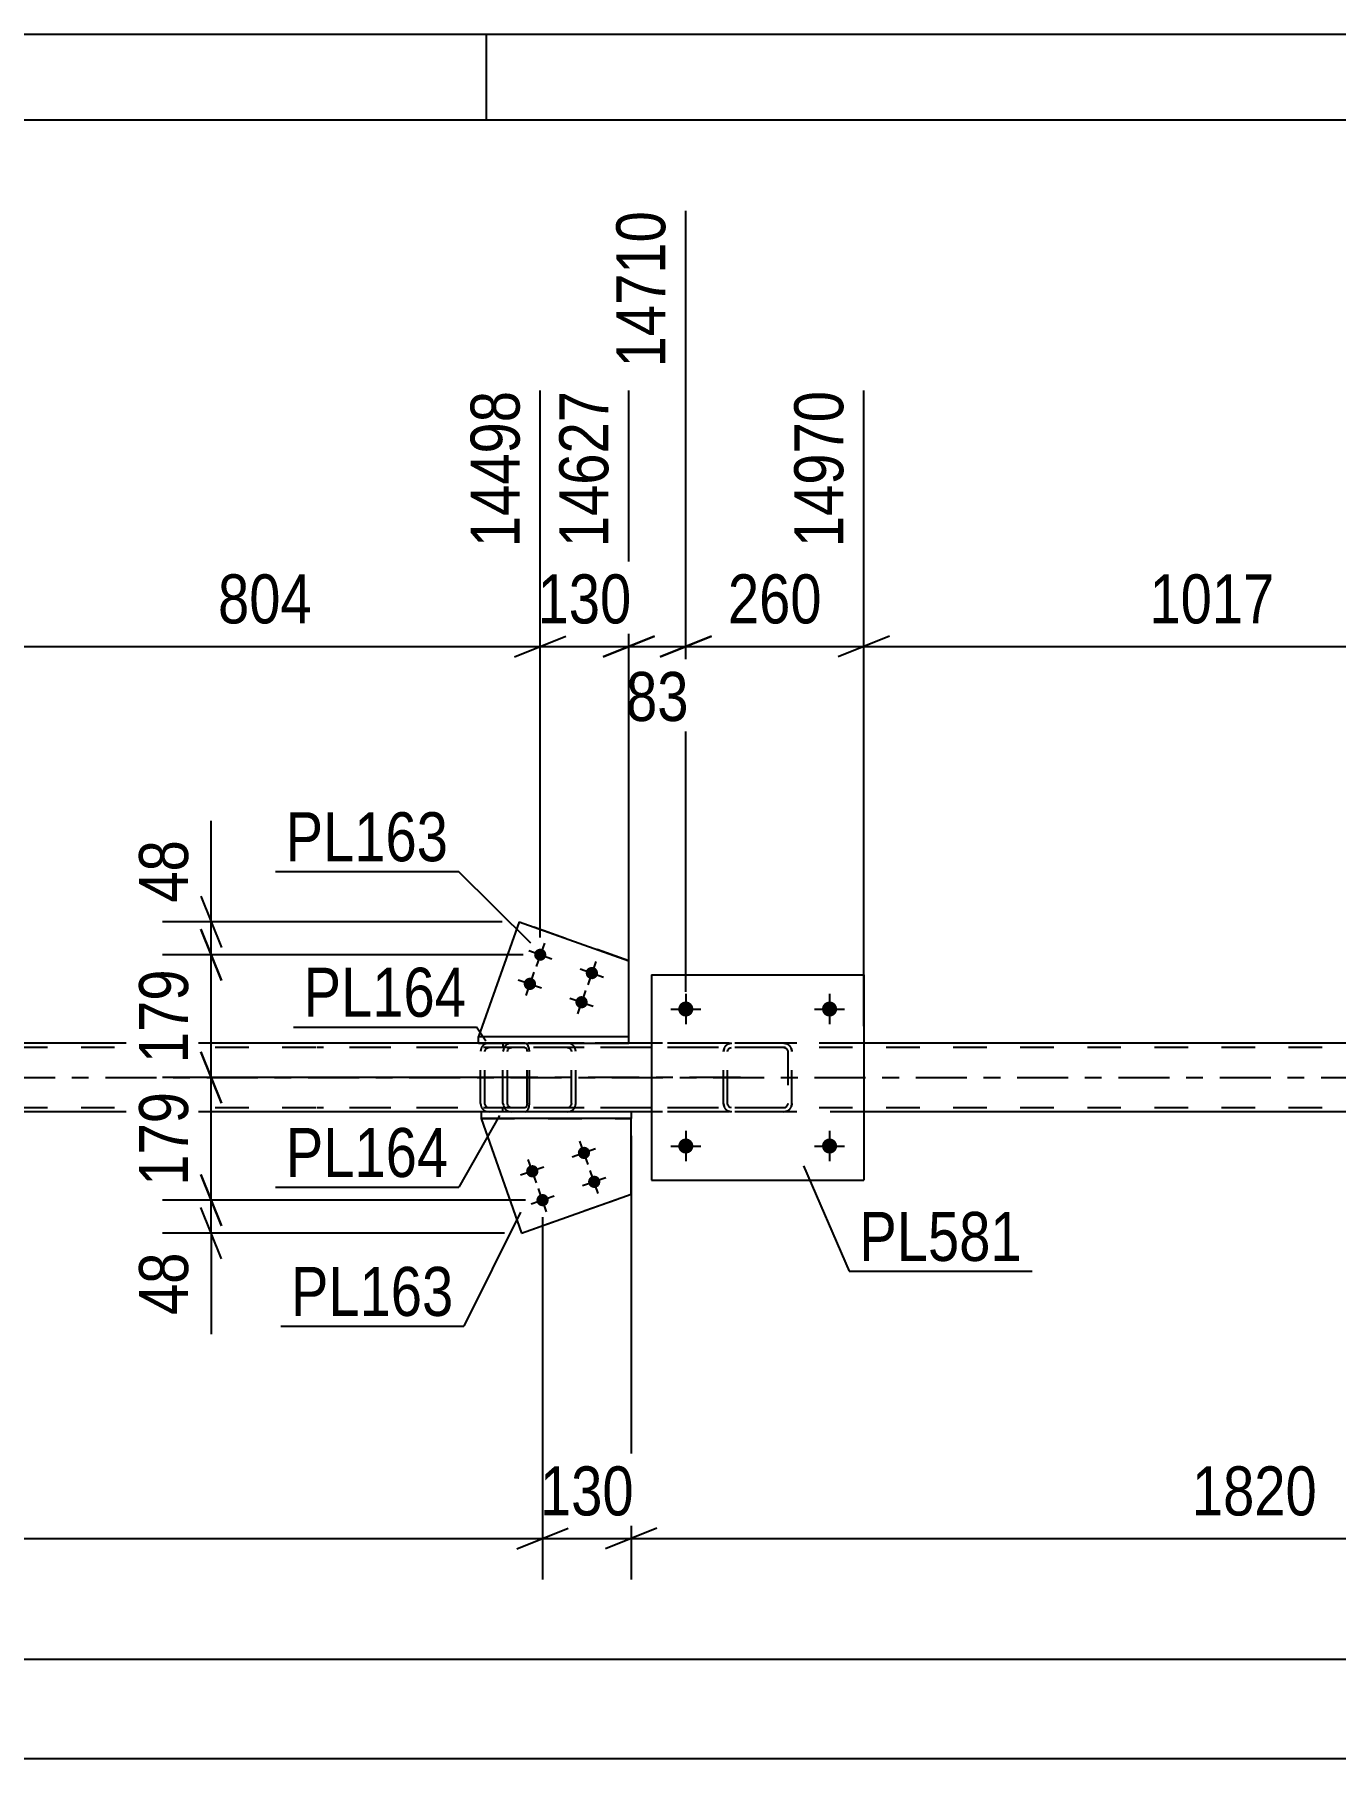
# Model space of a CAD drawing. Header units: millimetres. Extents: x 0 to 841, y 0 to 594.
# Drawn here: x 604.6 to 680.6, y 493.3 to 594 of the extents above; entities that cross this region are included whole.
import ezdxf

# ---------------------------------------------------------------- set-up
doc = ezdxf.new("R2010")
doc.units = ezdxf.units.MM
doc.linetypes.add('DXK_LINE_DOT2', pattern=[3.9198, 1.9599, -1.9599])
doc.linetypes.add('DXK_LINE_DOT3', pattern=[5.9187, 2.979, -0.9799, 0.9799, -0.9799])
doc.styles.add('Arial Narrow', font='ARIALN.TTF', dxfattribs={"height": 0.2})

# ---------------------------------------------------------------- blocks, each defined once
blk = doc.blocks.new('Unknown-122568611-1133')
at = {"color": 5, "linetype": 'Continuous'}
for p, q in [((841, 594), (0, 594)), ((631, 589), (631, 594)), ((836, 589), (5, 589))]:
    blk.add_line(p, q, dxfattribs=at)
blk = doc.blocks.new('Bolt-122568611-3882 - 3869')
at = {"linetype": 'Continuous'}
for points in [[(636.36, 528.57, -1), (637.04, 528.81, -1)], [(633.34, 527.5, -1), (634.02, 527.74, -1)], [(636.96, 526.88, -1), (637.64, 527.12, -1)], [(633.94, 525.81, -1), (634.62, 526.05, -1)]]:
    blk.add_hatch(color=1, dxfattribs=at).paths.add_polyline_path(points)
at = {"color": 1, "linetype": 'Continuous'}
for p, q in [((637.38, 528.93), (636.02, 528.45)), ((636.94, 528.01), (636.46, 529.37)), ((634.36, 527.86), (633, 527.38)), ((633.92, 526.94), (633.44, 528.3)), ((637.54, 526.32), (637.06, 527.67)), ((634.52, 525.25), (634.04, 526.61)), ((637.98, 527.24), (636.62, 526.76)), ((634.96, 526.17), (633.61, 525.69))]:
    blk.add_line(p, q, dxfattribs=at)
blk = doc.blocks.new('Part-122568611-3887 - 3869')
at = {"color": 2, "linetype": 'Continuous'}
for p, q in [((639.46, 531.09), (630.69, 531.09)), ((630.69, 531.09), (630.69, 530.69)), ((639.46, 530.69), (630.69, 530.69)), ((639.46, 531.09), (639.46, 530.69))]:
    blk.add_line(p, q, dxfattribs=at)
blk = doc.blocks.new('Part-122568611-3999 - 3869')
at = {"color": 7, "linetype": 'DXK_LINE_DOT2'}
for p, q in [((632.01, 534.78), (631.97, 534.61)), ((631.97, 531.57), (631.97, 534.61)), ((632.01, 534.79), (632.01, 534.78)), ((632.23, 534.61), (632.25, 534.7)), ((632.23, 531.57), (632.23, 534.61)), ((632.25, 534.7), (632.3, 534.78)), ((632.48, 535.09), (632.29, 535.05)), ((632.3, 534.78), (632.38, 534.83)), ((632.38, 534.83), (632.48, 534.85)), ((647.47, 535.09), (632.48, 535.09)), ((647.47, 534.85), (632.48, 534.85)), ((635.91, 535.05), (635.72, 535.09)), ((635.72, 534.85), (635.81, 534.83)), ((635.81, 534.83), (635.9, 534.78)), ((635.9, 534.78), (635.95, 534.7)), ((635.95, 534.7), (635.97, 534.61)), ((635.97, 531.57), (635.97, 534.61)), ((636.19, 534.78), (636.19, 534.79)), ((636.23, 534.61), (636.19, 534.78)), ((636.23, 531.57), (636.23, 534.61)), ((631.97, 531.57), (631.99, 531.48)), ((632.25, 531.48), (632.23, 531.57)), ((635.97, 531.57), (635.95, 531.48)), ((636.21, 531.48), (636.23, 531.57)), ((631.99, 531.48), (632.01, 531.39)), ((632.3, 531.4), (632.25, 531.48)), ((632.29, 531.13), (632.48, 531.09)), ((632.38, 531.35), (632.3, 531.4)), ((632.48, 531.33), (632.38, 531.35)), ((647.47, 531.33), (632.48, 531.33)), ((647.47, 531.09), (632.48, 531.09)), ((635.81, 531.35), (635.72, 531.33)), ((635.72, 531.09), (635.91, 531.13)), ((635.9, 531.4), (635.81, 531.35)), ((635.95, 531.48), (635.9, 531.4)), ((636.19, 531.39), (636.21, 531.48))]:
    blk.add_line(p, q, dxfattribs=at)
at = {"color": 7, "linetype": 'DXK_LINE_DOT3'}
blk.add_line((645.85, 533.09), (630.68, 533.09), dxfattribs=at)
at = {"color": 7, "linetype": 'DXK_LINE_DOT2'}
for centre, start, end in [((632.46, 534.59), 110.7583, 155.68), ((635.74, 534.59), 24.32, 69.2417), ((632.46, 531.59), 204.32, 249.2417), ((635.74, 531.59), 290.7583, 335.68)]:
    blk.add_arc(centre, 0.496, start, end, dxfattribs=at)
blk = doc.blocks.new('Bolt-122568611-3871 - 3869')
at = {"linetype": 'Continuous'}
for points in [[(634.48, 540.14, -1), (633.81, 540.38, -1)], [(633.88, 538.44, -1), (633.2, 538.68, -1)], [(637.5, 539.07, -1), (636.82, 539.31, -1)], [(636.9, 537.37, -1), (636.22, 537.61, -1)]]:
    blk.add_hatch(color=1, dxfattribs=at).paths.add_polyline_path(points)
at = {"color": 1, "linetype": 'Continuous'}
for p, q in [((634.39, 540.93), (633.9, 539.58)), ((633.47, 540.5), (634.82, 540.02)), ((637.4, 539.87), (636.92, 538.51)), ((632.86, 538.8), (634.22, 538.32)), ((633.78, 539.24), (633.3, 537.88)), ((636.48, 539.43), (637.84, 538.95)), ((635.88, 537.73), (637.24, 537.25)), ((636.8, 538.17), (636.32, 536.81))]:
    blk.add_line(p, q, dxfattribs=at)
blk = doc.blocks.new('Part-122568611-3876 - 3869')
at = {"color": 2, "linetype": 'Continuous'}
for p, q in [((630.54, 535.09), (630.54, 535.49)), ((630.54, 535.49), (639.32, 535.49)), ((630.54, 535.09), (639.32, 535.09)), ((639.32, 535.09), (639.32, 535.49))]:
    blk.add_line(p, q, dxfattribs=at)
blk = doc.blocks.new('Part-122568611-3881 - 3869')
at = {"color": 2, "linetype": 'Continuous'}
for p, q in [((632.92, 542.18), (630.54, 535.49)), ((632.92, 542.18), (639.32, 539.9)), ((639.32, 535.49), (639.32, 539.9))]:
    blk.add_line(p, q, dxfattribs=at)
at = {"color": 7, "linetype": 'DXK_LINE_DOT2'}
for p, q in [((639.32, 539.9), (632.92, 542.18)), ((630.54, 535.49), (639.32, 535.49)), ((630.54, 535.49), (639.32, 535.49))]:
    blk.add_line(p, q, dxfattribs=at)
blk = doc.blocks.new('Part-122568611-3892 - 3869')
at = {"color": 2, "linetype": 'Continuous'}
for p, q in [((630.69, 530.69), (633.06, 524.01)), ((639.46, 526.28), (639.46, 530.69)), ((633.06, 524.01), (639.46, 526.28))]:
    blk.add_line(p, q, dxfattribs=at)
at = {"color": 7, "linetype": 'DXK_LINE_DOT2'}
for p, q in [((630.69, 530.69), (639.46, 530.69)), ((630.69, 530.69), (639.46, 530.69)), ((633.06, 524.01), (639.46, 526.28))]:
    blk.add_line(p, q, dxfattribs=at)
blk = doc.blocks.new('Part-122568611-4022 - 3869')
at = {"color": 7, "linetype": 'DXK_LINE_DOT2'}
for p, q in [((754.31, 534.85), (111.57, 534.85)), ((754.31, 535.09), (129.85, 535.09)), ((639.32, 535.09), (630.54, 535.09)), ((653.05, 535.09), (640.65, 535.09)), ((754.31, 531.33), (111.57, 531.33)), ((639.46, 531.09), (630.69, 531.09)), ((653.05, 531.09), (640.65, 531.09))]:
    blk.add_line(p, q, dxfattribs=at)
at = {"color": 2, "linetype": 'Continuous'}
for p, q in [((630.54, 535.09), (601.97, 535.09)), ((640.65, 535.09), (639.32, 535.09)), ((691.73, 535.09), (653.05, 535.09)), ((630.69, 531.09), (601.97, 531.09)), ((640.65, 531.09), (639.46, 531.09)), ((691.73, 531.09), (653.05, 531.09))]:
    blk.add_line(p, q, dxfattribs=at)
at = {"color": 7, "linetype": 'DXK_LINE_DOT3'}
blk.add_line((111.57, 533.09), (754.31, 533.09), dxfattribs=at)
blk = doc.blocks.new('Part-122568611-3992 - 3869')
at = {"color": 7, "linetype": 'DXK_LINE_DOT2'}
for p, q in [((633.25, 535.09), (621.09, 535.09)), ((633.25, 534.85), (621.09, 534.85)), ((630.69, 534.78), (630.65, 534.61)), ((630.65, 531.57), (630.65, 534.61)), ((630.69, 534.79), (630.69, 534.78)), ((630.9, 534.61), (630.92, 534.7)), ((630.9, 531.57), (630.9, 534.61)), ((630.92, 534.7), (630.98, 534.78)), ((631.16, 535.09), (630.96, 535.05)), ((630.98, 534.78), (631.06, 534.83)), ((631.06, 534.83), (631.16, 534.85)), ((631.97, 535.09), (631.97, 534.85)), ((633.35, 535.05), (633.25, 535.09)), ((633.25, 534.85), (633.3, 534.83)), ((633.3, 534.83), (633.34, 534.78)), ((633.34, 534.78), (633.37, 534.7)), ((633.44, 534.95), (633.35, 535.05)), ((633.37, 534.7), (633.38, 534.61)), ((633.38, 531.57), (633.38, 534.61)), ((633.5, 534.79), (633.44, 534.95)), ((633.52, 534.61), (633.5, 534.79)), ((633.52, 531.57), (633.52, 534.61)), ((630.65, 531.57), (630.67, 531.48)), ((630.92, 531.48), (630.9, 531.57)), ((633.38, 531.57), (633.37, 531.48)), ((633.5, 531.39), (633.52, 531.57)), ((633.25, 531.33), (621.09, 531.33)), ((633.25, 531.09), (621.09, 531.09)), ((630.67, 531.48), (630.69, 531.39)), ((630.98, 531.4), (630.92, 531.48)), ((630.96, 531.13), (631.16, 531.09)), ((631.06, 531.35), (630.98, 531.4)), ((631.16, 531.33), (631.06, 531.35)), ((631.97, 531.09), (631.97, 531.33)), ((633.3, 531.35), (633.25, 531.33)), ((633.25, 531.09), (633.35, 531.13)), ((633.34, 531.4), (633.3, 531.35)), ((633.37, 531.48), (633.34, 531.4)), ((633.35, 531.13), (633.44, 531.23)), ((633.44, 531.23), (633.5, 531.39))]:
    blk.add_line(p, q, dxfattribs=at)
for centre, start, end in [((631.14, 534.6), 111.1941, 156.1506), ((631.14, 531.59), 203.8494, 248.8059)]:
    blk.add_arc(centre, 0.492, start, end, dxfattribs=at)
blk = doc.blocks.new('Part-122568611-4084 - 3869')
at = {"color": 7, "linetype": 'DXK_LINE_DOT2'}
for p, q in [((644.85, 534.61), (644.89, 534.79)), ((644.89, 534.79), (644.85, 534.61)), ((644.85, 531.57), (644.85, 534.61)), ((645.09, 534.61), (645.11, 534.7)), ((645.09, 531.57), (645.09, 534.61)), ((645.11, 534.7), (645.16, 534.78)), ((645.15, 535.05), (645.33, 535.09)), ((645.33, 535.09), (645.15, 535.05)), ((645.16, 534.78), (645.24, 534.83)), ((645.24, 534.83), (645.33, 534.85)), ((648.37, 535.09), (645.33, 535.09)), ((648.37, 534.85), (645.33, 534.85)), ((648.37, 535.09), (648.56, 535.05)), ((648.56, 535.05), (648.37, 535.09)), ((648.37, 534.85), (648.46, 534.83)), ((648.46, 534.83), (648.54, 534.78)), ((648.54, 534.78), (648.59, 534.7)), ((648.59, 534.7), (648.61, 534.61)), ((648.61, 534.61), (648.61, 531.57)), ((648.82, 534.79), (648.85, 534.61)), ((648.85, 534.61), (648.82, 534.79)), ((648.85, 531.57), (648.85, 534.61)), ((644.89, 531.39), (644.85, 531.57)), ((644.85, 531.57), (644.89, 531.39)), ((645.11, 531.48), (645.09, 531.57)), ((648.61, 531.57), (648.59, 531.48)), ((648.85, 531.57), (648.82, 531.39)), ((648.82, 531.39), (648.85, 531.57)), ((645.16, 531.4), (645.11, 531.48)), ((645.33, 531.09), (645.15, 531.13)), ((645.15, 531.13), (645.33, 531.09)), ((645.24, 531.35), (645.16, 531.4)), ((645.33, 531.33), (645.24, 531.35)), ((648.37, 531.33), (645.33, 531.33)), ((648.37, 531.09), (645.33, 531.09)), ((648.46, 531.35), (648.37, 531.33)), ((648.56, 531.13), (648.37, 531.09)), ((648.37, 531.09), (648.56, 531.13)), ((648.54, 531.4), (648.46, 531.35)), ((648.59, 531.48), (648.54, 531.4))]:
    blk.add_line(p, q, dxfattribs=at)
at = {"color": 7, "linetype": 'DXK_LINE_DOT3'}
blk.add_line((646.85, 533.09), (646.85, 533.09), dxfattribs=at)
at = {"color": 7, "linetype": 'DXK_LINE_DOT2'}
for centre, start, end in [((645.33, 534.61), 112.5, 157.5), ((645.33, 534.61), 112.5, 157.5), ((648.37, 534.61), 22.5, 67.5), ((648.37, 534.61), 22.5, 67.5), ((645.33, 531.57), 202.5, 247.5), ((645.33, 531.57), 202.5, 247.5), ((648.37, 531.57), 292.5, 337.5), ((648.37, 531.57), 292.5, 337.5)]:
    blk.add_arc(centre, 0.48, start, end, dxfattribs=at)
blk = doc.blocks.new('Part-122568611-4089 - 3869')
at = {"color": 2, "linetype": 'Continuous'}
for p, q in [((640.65, 539.09), (640.65, 527.09)), ((640.65, 539.09), (653.05, 539.09)), ((653.05, 539.09), (653.05, 527.09)), ((640.65, 527.09), (653.05, 527.09))]:
    blk.add_line(p, q, dxfattribs=at)
blk = doc.blocks.new('Bolt-122568611-4145 - 3869')
at = {"linetype": 'Continuous'}
for points in [[(643.09, 529.09, -1), (642.21, 529.09, -1)], [(651.49, 529.09, -1), (650.61, 529.09, -1)]]:
    blk.add_hatch(color=1, dxfattribs=at).paths.add_polyline_path(points)
at = {"color": 1, "linetype": 'Continuous'}
for p, q in [((642.65, 529.97), (642.65, 528.21)), ((651.05, 529.97), (651.05, 528.21)), ((641.77, 529.09), (643.53, 529.09)), ((650.17, 529.09), (651.93, 529.09))]:
    blk.add_line(p, q, dxfattribs=at)
blk = doc.blocks.new('Bolt-122568611-4146 - 3869')
at = {"linetype": 'Continuous'}
for points in [[(643.09, 537.09, -1), (642.21, 537.09, -1)], [(651.49, 537.09, -1), (650.61, 537.09, -1)]]:
    blk.add_hatch(color=1, dxfattribs=at).paths.add_polyline_path(points)
at = {"color": 1, "linetype": 'Continuous'}
for p, q in [((642.65, 537.97), (642.65, 536.21)), ((651.05, 537.97), (651.05, 536.21)), ((641.77, 537.09), (643.53, 537.09)), ((650.17, 537.09), (651.93, 537.09))]:
    blk.add_line(p, q, dxfattribs=at)
blk = doc.blocks.new('StraightDimension-122568611-4487 - 3869')
at = {"color": 7, "linetype": 'Continuous'}
blk.add_line((69.01, 493.32), (754.95, 493.32), dxfattribs=at)
blk = doc.blocks.new('StraightDimension-122568611-4254 - 3869')
at = {"color": 7, "linetype": 'Continuous'}
for p, q in [((614.32, 534.59), (615.52, 531.59)), ((633.28, 533.09), (612.07, 533.09)), ((614.92, 525.93), (614.92, 533.09)), ((615.52, 524.43), (614.32, 527.43)), ((633.28, 525.93), (612.07, 525.93))]:
    blk.add_line(p, q, dxfattribs=at)
at = {"color": 0}
blk.add_wipeout([(614.17, 532.85), (609.97, 532.85), (609.97, 526.17), (614.17, 526.17)], dxfattribs=at)
at = {"color": 3, "style": 'Arial Narrow'}
blk.add_text('179', height=2.863, rotation=90.0002, dxfattribs=at).set_placement((613.57, 526.77))
blk = doc.blocks.new('StraightDimension-122568611-4271 - 3869')
at = {"color": 7, "linetype": 'Continuous'}
for p, q in [((614.32, 541.76), (615.52, 538.76)), ((633.14, 540.26), (612.07, 540.26)), ((614.92, 533.09), (614.92, 540.26)), ((615.52, 531.59), (614.32, 534.59)), ((633.28, 533.09), (612.07, 533.09))]:
    blk.add_line(p, q, dxfattribs=at)
at = {"color": 0}
blk.add_wipeout([(614.17, 540.02), (609.97, 540.02), (609.97, 533.33), (614.17, 533.33)], dxfattribs=at)
at = {"color": 3, "style": 'Arial Narrow'}
blk.add_text('179', height=2.863, rotation=90.0002, dxfattribs=at).set_placement((613.57, 533.93))
blk = doc.blocks.new('StraightDimension-122568611-4288 - 3869')
at = {"color": 7, "linetype": 'Continuous'}
for p, q in [((614.92, 542.18), (614.92, 548.08)), ((614.92, 542.18), (614.92, 548.08)), ((614.32, 543.68), (615.52, 540.68)), ((631.92, 542.18), (612.07, 542.18)), ((615.52, 538.76), (614.32, 541.76)), ((614.92, 540.26), (614.92, 542.18)), ((633.14, 540.26), (612.07, 540.26))]:
    blk.add_line(p, q, dxfattribs=at)
at = {"color": 0}
blk.add_wipeout([(614.17, 547.56), (609.97, 547.56), (609.97, 542.7), (614.17, 542.7)], dxfattribs=at)
at = {"color": 3, "style": 'Arial Narrow'}
blk.add_text('48', height=2.863, rotation=90.0002, dxfattribs=at).set_placement((613.57, 543.3))
blk = doc.blocks.new('StraightDimension-122568611-4298 - 3869')
at = {"color": 7, "linetype": 'Continuous'}
for p, q in [((614.32, 527.43), (615.52, 524.43)), ((633.28, 525.93), (612.07, 525.93)), ((614.92, 524.01), (614.92, 525.93)), ((615.52, 522.51), (614.32, 525.51)), ((632.06, 524.01), (612.07, 524.01)), ((614.92, 524.01), (614.92, 518.1)), ((614.92, 524.01), (614.92, 518.1))]:
    blk.add_line(p, q, dxfattribs=at)
at = {"color": 0}
blk.add_wipeout([(614.17, 523.48), (609.97, 523.48), (609.97, 518.62), (614.17, 518.62)], dxfattribs=at)
at = {"color": 3, "style": 'Arial Narrow'}
blk.add_text('48', height=2.863, rotation=90.0002, dxfattribs=at).set_placement((613.57, 519.22))
blk = doc.blocks.new('StraightDimension-122568611-4333 - 3869')
at = {"color": 7, "linetype": 'Continuous'}
for p, q in [((639.46, 529.69), (639.46, 503.77)), ((712.28, 519.53), (712.28, 503.77)), ((640.96, 506.77), (637.96, 505.57)), ((710.78, 505.57), (713.78, 506.77)), ((639.46, 506.17), (712.28, 506.17))]:
    blk.add_line(p, q, dxfattribs=at)
at = {"color": 0}
blk.add_wipeout([(680.13, 506.92), (680.13, 511.12), (671.62, 511.12), (671.62, 506.92)], dxfattribs=at)
at = {"color": 3, "style": 'Arial Narrow'}
blk.add_text('1820', height=2.863, dxfattribs=at).set_placement((672.22, 507.52))
blk = doc.blocks.new('StraightDimension-122568611-4341 - 3869')
at = {"color": 7, "linetype": 'Continuous'}
for p, q in [((639.46, 529.69), (639.46, 503.77)), ((634.28, 524.93), (634.28, 503.77)), ((632.78, 505.57), (635.78, 506.77)), ((640.96, 506.77), (637.96, 505.57)), ((634.28, 506.17), (639.46, 506.17))]:
    blk.add_line(p, q, dxfattribs=at)
at = {"color": 0}
blk.add_wipeout([(640.22, 506.92), (640.22, 511.12), (633.53, 511.12), (633.53, 506.92)], dxfattribs=at)
at = {"color": 3, "style": 'Arial Narrow'}
blk.add_text('130', height=2.863, dxfattribs=at).set_placement((634.13, 507.52))
blk = doc.blocks.new('StraightDimension-122568611-4349 - 3869')
at = {"color": 7, "linetype": 'Continuous'}
for p, q in [((634.28, 524.93), (634.28, 503.77)), ((632.78, 505.57), (635.78, 506.77)), ((69.65, 506.17), (634.28, 506.17))]:
    blk.add_line(p, q, dxfattribs=at)
blk = doc.blocks.new('StraightDimension-122568611-4508 - 3869')
at = {"color": 7, "linetype": 'Continuous'}
blk.add_line((69.65, 499.12), (754.31, 499.12), dxfattribs=at)
blk = doc.blocks.new('StraightDimension-122568611-12114 - 3869')
at = {"color": 7, "linetype": 'Continuous'}
for p, q in [((653.05, 536.09), (653.05, 573.21)), ((693.73, 538.09), (693.73, 568.71)), ((654.55, 558.86), (651.55, 557.66)), ((692.23, 557.66), (695.23, 558.86)), ((653.05, 558.26), (693.73, 558.26))]:
    blk.add_line(p, q, dxfattribs=at)
at = {"color": 0}
blk.add_wipeout([(677.65, 559.01), (677.65, 563.21), (669.14, 563.21), (669.14, 559.01)], dxfattribs=at)
at = {"color": 3, "style": 'Arial Narrow'}
blk.add_text('1017', height=2.863, dxfattribs=at).set_placement((669.74, 559.61))
at = {"color": 0, "linetype": 'Continuous'}
blk.add_wipeout([(693.13, 569.31), (688.93, 569.31), (688.93, 558.96), (693.13, 558.96)], dxfattribs=at)
at = {"color": 3, "linetype": 'Continuous', "style": 'Arial Narrow'}
blk.add_text('15987', height=2.863, rotation=90.0002, dxfattribs=at).set_placement((692.53, 559.56))
blk = doc.blocks.new('StraightDimension-122568611-12115 - 3869')
at = {"color": 7, "linetype": 'Continuous'}
for p, q in [((642.65, 538.09), (642.65, 583.71)), ((653.05, 536.09), (653.05, 573.21)), ((641.15, 557.66), (644.15, 558.86)), ((654.55, 558.86), (651.55, 557.66)), ((642.65, 558.26), (653.05, 558.26))]:
    blk.add_line(p, q, dxfattribs=at)
at = {"color": 0}
blk.add_wipeout([(651.19, 559.01), (651.19, 563.21), (644.51, 563.21), (644.51, 559.01)], dxfattribs=at)
at = {"color": 3, "style": 'Arial Narrow'}
blk.add_text('260', height=2.863, dxfattribs=at).set_placement((645.11, 559.61))
at = {"color": 0, "linetype": 'Continuous'}
blk.add_wipeout([(652.45, 573.81), (648.25, 573.81), (648.25, 563.46), (652.45, 563.46)], dxfattribs=at)
at = {"color": 3, "linetype": 'Continuous', "style": 'Arial Narrow'}
blk.add_text('14970', height=2.863, rotation=90.0002, dxfattribs=at).set_placement((651.85, 564.06))
blk = doc.blocks.new('StraightDimension-122568611-12116 - 3869')
at = {"color": 7, "linetype": 'Continuous'}
for p, q in [((642.65, 538.09), (642.65, 583.71)), ((639.32, 536.49), (639.32, 573.21)), ((637.82, 557.66), (640.82, 558.86)), ((644.15, 558.86), (641.15, 557.66)), ((639.32, 558.26), (642.65, 558.26))]:
    blk.add_line(p, q, dxfattribs=at)
at = {"color": 0, "linetype": 'Continuous'}
blk.add_wipeout([(642.05, 584.31), (637.85, 584.31), (637.85, 573.96), (642.05, 573.96)], dxfattribs=at)
at = {"color": 3, "linetype": 'Continuous', "style": 'Arial Narrow'}
blk.add_text('14710', height=2.863, rotation=90.0002, dxfattribs=at).set_placement((641.45, 574.56))
at = {"color": 0}
blk.add_wipeout([(643.42, 553.31), (643.42, 557.51), (638.56, 557.51), (638.56, 553.31)], dxfattribs=at)
at = {"color": 3, "style": 'Arial Narrow'}
blk.add_text('83', height=2.863, dxfattribs=at).set_placement((639.16, 553.91))
blk = doc.blocks.new('StraightDimension-122568611-12117 - 3869')
at = {"color": 7, "linetype": 'Continuous'}
for p, q in [((634.14, 541.26), (634.14, 573.21)), ((639.32, 536.49), (639.32, 573.21)), ((632.64, 557.66), (635.64, 558.86)), ((640.82, 558.86), (637.82, 557.66)), ((634.14, 558.26), (639.32, 558.26))]:
    blk.add_line(p, q, dxfattribs=at)
at = {"color": 0}
blk.add_wipeout([(640.08, 559.01), (640.08, 563.21), (633.39, 563.21), (633.39, 559.01)], dxfattribs=at)
at = {"color": 3, "style": 'Arial Narrow'}
blk.add_text('130', height=2.863, dxfattribs=at).set_placement((633.99, 559.61))
at = {"color": 0, "linetype": 'Continuous'}
blk.add_wipeout([(638.72, 573.81), (634.52, 573.81), (634.52, 563.46), (638.72, 563.46)], dxfattribs=at)
at = {"color": 3, "linetype": 'Continuous', "style": 'Arial Narrow'}
blk.add_text('14627', height=2.863, rotation=90.0002, dxfattribs=at).set_placement((638.12, 564.06))
blk = doc.blocks.new('StraightDimension-122568611-12118 - 3869')
at = {"color": 7, "linetype": 'Continuous'}
for p, q in [((601.97, 536.09), (601.97, 573.21)), ((634.14, 541.26), (634.14, 573.21)), ((603.47, 558.86), (600.47, 557.66)), ((632.64, 557.66), (635.64, 558.86)), ((601.97, 558.26), (634.14, 558.26))]:
    blk.add_line(p, q, dxfattribs=at)
at = {"color": 0, "linetype": 'Continuous'}
blk.add_wipeout([(633.54, 573.81), (629.34, 573.81), (629.34, 563.46), (633.54, 563.46)], dxfattribs=at)
at = {"color": 0}
blk.add_wipeout([(621.4, 559.01), (621.4, 563.21), (614.72, 563.21), (614.72, 559.01)], dxfattribs=at)
at = {"color": 3, "linetype": 'Continuous', "style": 'Arial Narrow'}
blk.add_text('14498', height=2.863, rotation=90.0002, dxfattribs=at).set_placement((632.94, 564.06))
at = {"color": 3, "style": 'Arial Narrow'}
blk.add_text('804', height=2.863, dxfattribs=at).set_placement((615.32, 559.61))
blk = doc.blocks.new('Mark-122568611-3872 - 3869')
at = {"color": 30, "linetype": 'Continuous'}
for p in [(619.72, 536.04), (630.96, 535.21)]:
    blk.add_line(p, (630.42, 536.04), dxfattribs=at)
at = {"color": 0}
blk.add_wipeout([(629.82, 536.64), (629.82, 539.64), (620.32, 539.64), (620.32, 536.64)], dxfattribs=at)
blk.add_wipeout([(629.82, 536.64), (629.82, 539.64), (620.32, 539.64), (620.32, 536.64)], dxfattribs=at)
at = {"color": 3, "style": 'Arial Narrow'}
blk.add_text('PL164', height=2.863, dxfattribs=at).set_placement((620.32, 536.64))
blk = doc.blocks.new('Mark-122568611-3877 - 3869')
at = {"color": 30, "linetype": 'Continuous'}
for p in [(618.67, 545.12), (633.59, 540.94)]:
    blk.add_line(p, (629.37, 545.12), dxfattribs=at)
at = {"color": 0}
blk.add_wipeout([(628.77, 545.72), (628.77, 548.72), (619.27, 548.72), (619.27, 545.72)], dxfattribs=at)
blk.add_wipeout([(628.77, 545.72), (628.77, 548.72), (619.27, 548.72), (619.27, 545.72)], dxfattribs=at)
at = {"color": 3, "style": 'Arial Narrow'}
blk.add_text('PL163', height=2.863, dxfattribs=at).set_placement((619.27, 545.72))
blk = doc.blocks.new('Mark-122568611-3883 - 3869')
at = {"color": 30, "linetype": 'Continuous'}
for p in [(631.77, 530.87), (618.68, 526.68)]:
    blk.add_line(p, (629.39, 526.68), dxfattribs=at)
at = {"color": 0}
blk.add_wipeout([(628.79, 527.28), (628.79, 530.28), (619.28, 530.28), (619.28, 527.28)], dxfattribs=at)
blk.add_wipeout([(628.79, 527.28), (628.79, 530.28), (619.28, 530.28), (619.28, 527.28)], dxfattribs=at)
at = {"color": 3, "style": 'Arial Narrow'}
blk.add_text('PL164', height=2.863, dxfattribs=at).set_placement((619.28, 527.28))
blk = doc.blocks.new('Mark-122568611-3888 - 3869')
at = {"color": 30, "linetype": 'Continuous'}
for p in [(633, 525.23), (618.98, 518.57)]:
    blk.add_line(p, (629.69, 518.57), dxfattribs=at)
at = {"color": 0}
blk.add_wipeout([(629.09, 519.17), (629.09, 522.17), (619.58, 522.17), (619.58, 519.17)], dxfattribs=at)
blk.add_wipeout([(629.09, 519.17), (629.09, 522.17), (619.58, 522.17), (619.58, 519.17)], dxfattribs=at)
at = {"color": 3, "style": 'Arial Narrow'}
blk.add_text('PL163', height=2.863, dxfattribs=at).set_placement((619.58, 519.17))
blk = doc.blocks.new('Mark-122568611-4085 - 3869')
at = {"color": 30, "linetype": 'Continuous'}
for p, q in [((649.52, 527.94), (652.19, 521.78)), ((652.19, 521.78), (662.89, 521.78))]:
    blk.add_line(p, q, dxfattribs=at)
at = {"color": 0}
blk.add_wipeout([(662.29, 522.38), (662.29, 525.38), (652.79, 525.38), (652.79, 522.38)], dxfattribs=at)
blk.add_wipeout([(662.29, 522.38), (662.29, 525.38), (652.79, 525.38), (652.79, 522.38)], dxfattribs=at)
at = {"color": 3, "style": 'Arial Narrow'}
blk.add_text('PL581', height=2.863, dxfattribs=at).set_placement((652.79, 522.38))

msp = doc.modelspace()

# ---------------------------------------------------------------- block references
for name in ['Unknown-122568611-1133', 'Part-122568611-3881 - 3869', 'Bolt-122568611-3871 - 3869', 'Part-122568611-4089 - 3869', 'Bolt-122568611-4146 - 3869', 'Part-122568611-4022 - 3869', 'Part-122568611-3992 - 3869', 'Part-122568611-3876 - 3869', 'Part-122568611-3999 - 3869', 'Part-122568611-4084 - 3869', 'Part-122568611-3887 - 3869', 'Part-122568611-3892 - 3869', 'Bolt-122568611-4145 - 3869', 'Bolt-122568611-3882 - 3869']:
    msp.add_blockref(name, (0, 0))

# ---------------------------------------------------------------- next in the draw order: block references
for name in ['StraightDimension-122568611-12114 - 3869', 'StraightDimension-122568611-4487 - 3869']:
    msp.add_blockref(name, (0, 0))

# ---------------------------------------------------------------- next in the draw order: block references
for name in ['StraightDimension-122568611-12115 - 3869', 'StraightDimension-122568611-4254 - 3869', 'StraightDimension-122568611-4333 - 3869']:
    msp.add_blockref(name, (0, 0))

# ---------------------------------------------------------------- next in the draw order: block references
for name in ['StraightDimension-122568611-12116 - 3869', 'StraightDimension-122568611-4271 - 3869', 'StraightDimension-122568611-4298 - 3869']:
    msp.add_blockref(name, (0, 0))

# ---------------------------------------------------------------- next in the draw order: block references
for name in ['StraightDimension-122568611-4288 - 3869', 'Mark-122568611-3883 - 3869', 'StraightDimension-122568611-4341 - 3869']:
    msp.add_blockref(name, (0, 0))

# ---------------------------------------------------------------- next in the draw order: block references
for name in ['StraightDimension-122568611-12117 - 3869', 'StraightDimension-122568611-4349 - 3869']:
    msp.add_blockref(name, (0, 0))

# ---------------------------------------------------------------- next in the draw order: block references
for name in ['StraightDimension-122568611-12118 - 3869', 'StraightDimension-122568611-4508 - 3869']:
    msp.add_blockref(name, (0, 0))

# ---------------------------------------------------------------- next in the draw order: block references
for name in ['Mark-122568611-3877 - 3869', 'Mark-122568611-3872 - 3869', 'Mark-122568611-4085 - 3869', 'Mark-122568611-3888 - 3869']:
    msp.add_blockref(name, (0, 0))

doc.saveas('drawing.dxf')
